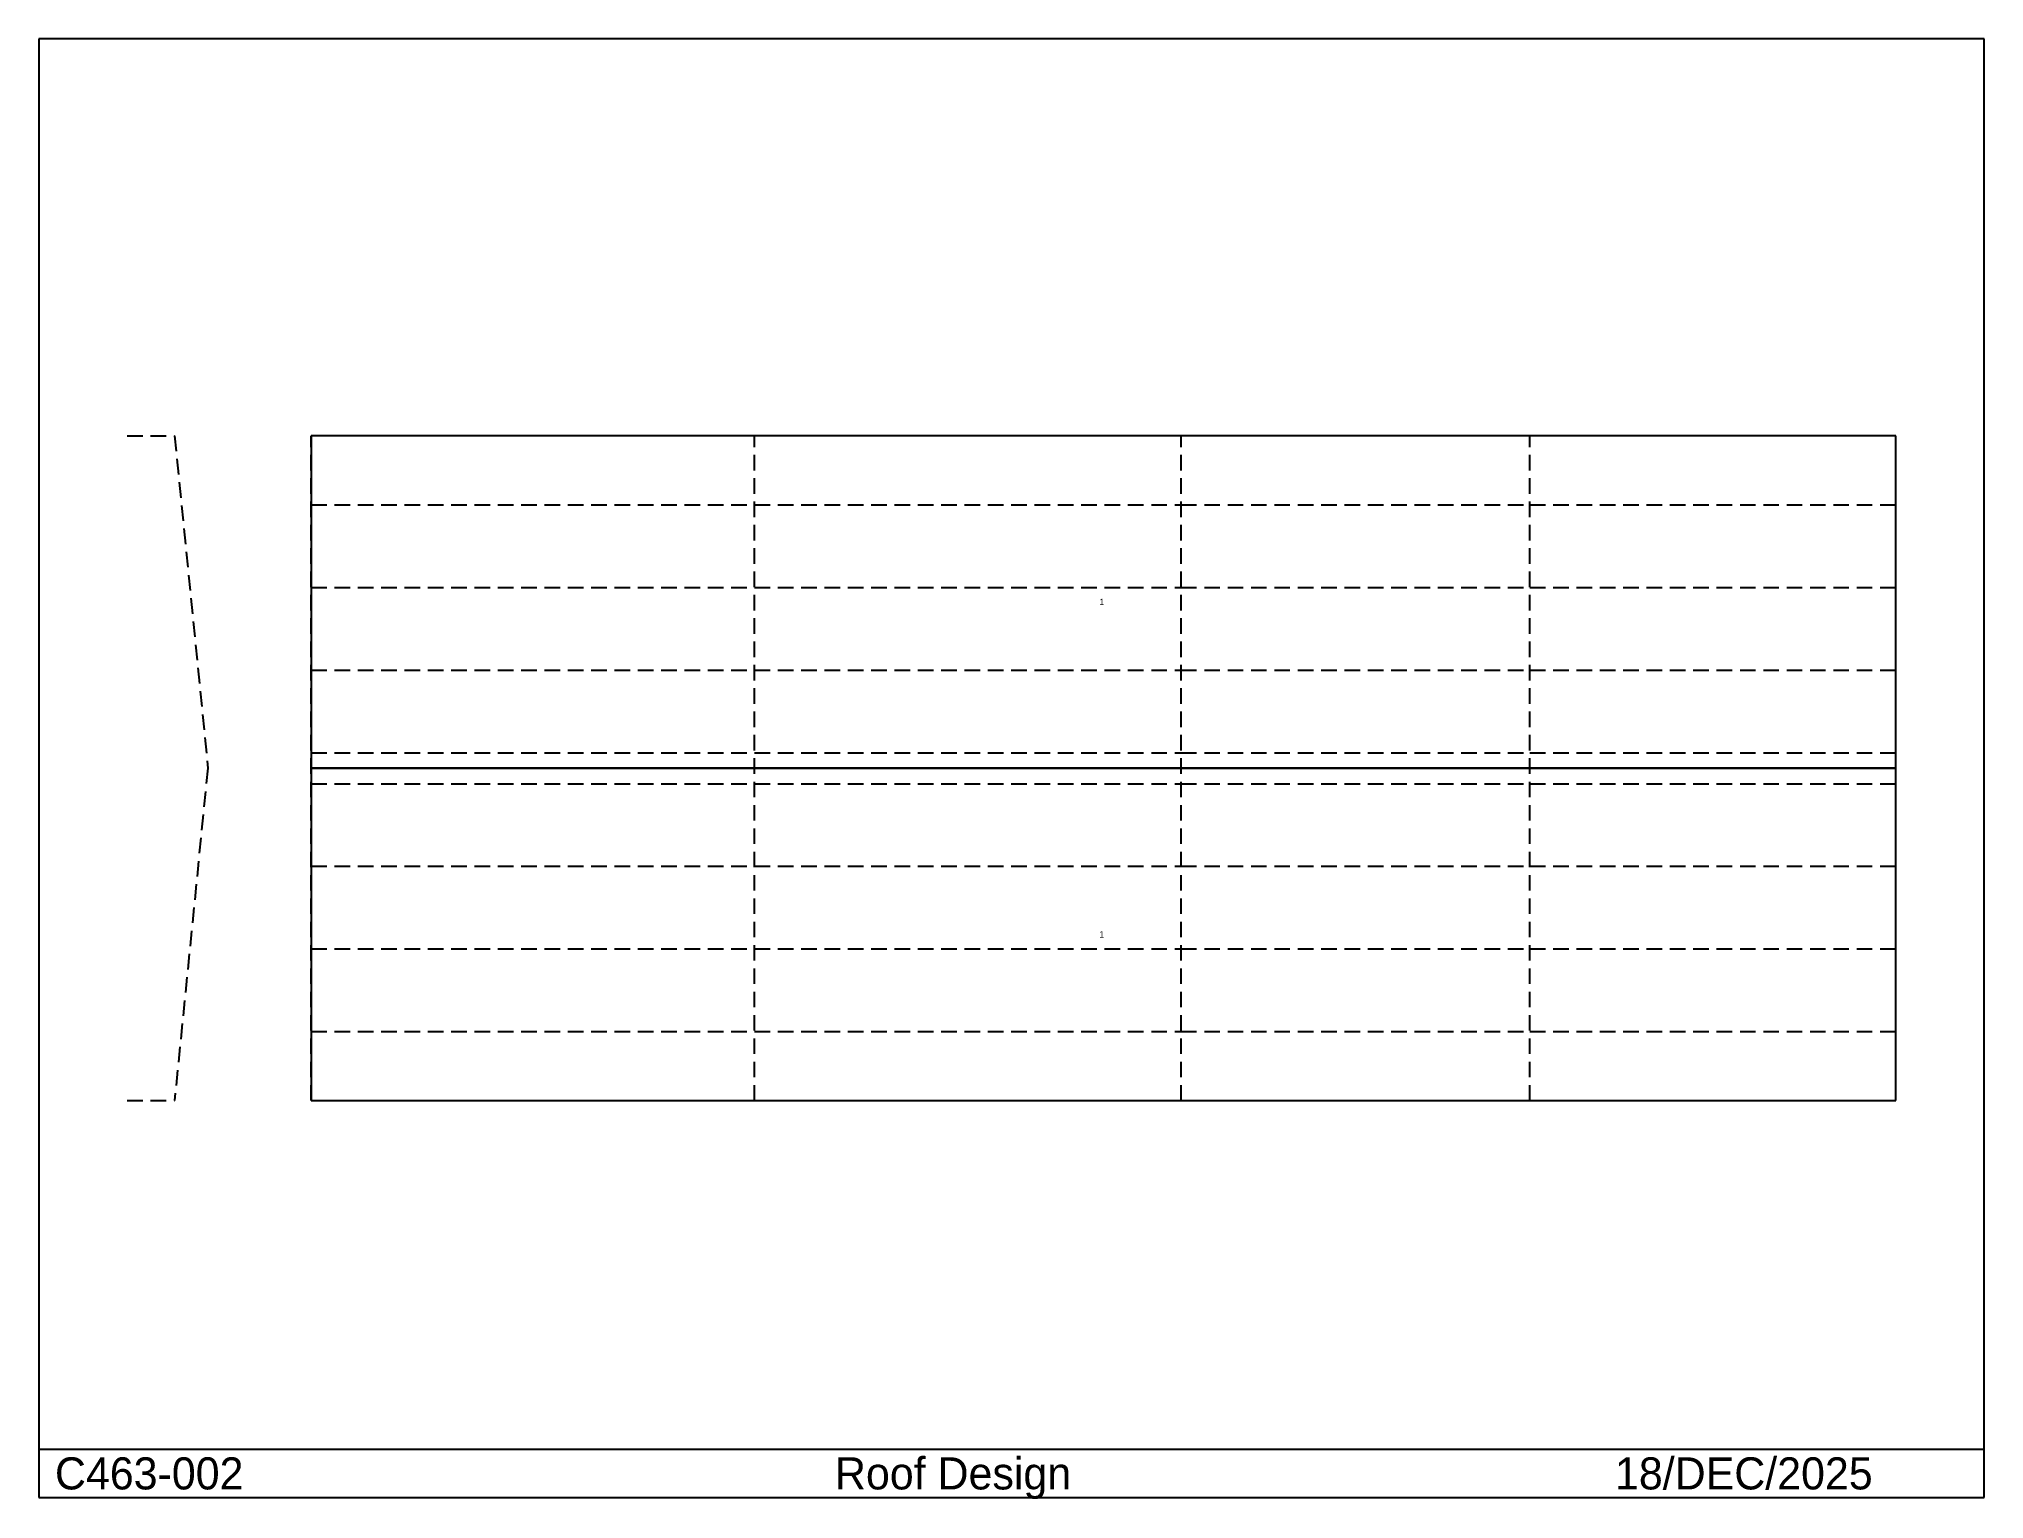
# Model space of a CAD drawing. Extents: x -437 to 2683, y -639 to 1703.
import ezdxf

# ---------------------------------------------------------------- set-up
doc = ezdxf.new("R2010")
doc.units = 0
doc.linetypes.add('CONTIN', pattern=[0])
doc.linetypes.add('DASHED', pattern=[37.44, 24.96, -12.48])
doc.layers.get('0').update_dxf_attribs({"linetype": 'CONTIN'})
for name, color, linetype in [('20', 1, 'CONTIN'), ('22', 7, 'DASHED'), ('23', 7, 'DASHED')]:
    doc.layers.add(name, color=color, linetype=linetype)

msp = doc.modelspace()

# ---------------------------------------------------------------- linework, layer by layer
for p, q in [((2683.49, 1703.379), (-436.63, 1703.379)), ((-436.63, 1703.379), (-436.63, -636.712)), ((2683.49, -636.712), (2683.49, 1703.379)), ((-436.63, -559.489), (2683.49, -559.489)), ((-436.63, -636.712), (2683.49, -636.712))]:
    msp.add_line(p, q)
at = {"layer": '20'}
for p, q in [((0, 1066.667), (0, 533.333)), ((2541.667, 1066.667), (0, 1066.667)), ((2541.667, 533.333), (2541.667, 1066.667)), ((0, 533.333), (2541.667, 533.333)), ((0, 533.333), (0, 0)), ((2541.667, 533.333), (0, 533.333)), ((2541.667, 0), (2541.667, 533.333)), ((0, 0), (2541.667, 0))]:
    msp.add_line(p, q, dxfattribs=at)
at = {"layer": '22'}
for p, q in [((-294.807, 1066.667), (-218.973, 1066.667)), ((-218.973, 1066.667), (-165.64, 533.333)), ((0, 955.975), (711.25, 955.975)), ((711.25, 955.975), (1395.417, 955.975)), ((1395.417, 955.975), (1955, 955.975)), ((1955, 955.975), (2541.667, 955.975)), ((0, 823.387), (711.25, 823.387)), ((711.25, 823.387), (1395.417, 823.387)), ((1395.417, 823.387), (1955, 823.387)), ((1955, 823.387), (2541.667, 823.387)), ((0, 690.798), (711.25, 690.798)), ((711.25, 690.798), (1395.417, 690.798)), ((1395.417, 690.798), (1955, 690.798)), ((1955, 690.798), (2541.667, 690.798)), ((-165.64, 533.333), (-218.973, 0)), ((0, 558.209), (711.25, 558.209)), ((0, 533.333), (2541.667, 533.333)), ((711.25, 558.209), (1395.417, 558.209)), ((1395.417, 558.209), (1955, 558.209)), ((1955, 558.209), (2541.667, 558.209)), ((0, 508.457), (711.25, 508.457)), ((711.25, 508.457), (1395.417, 508.457)), ((1395.417, 508.457), (1955, 508.457)), ((1955, 508.457), (2541.667, 508.457)), ((0, 375.869), (711.25, 375.869)), ((711.25, 375.869), (1395.417, 375.869)), ((1395.417, 375.869), (1955, 375.869)), ((1955, 375.869), (2541.667, 375.869)), ((0, 243.28), (711.25, 243.28)), ((711.25, 243.28), (1395.417, 243.28)), ((1395.417, 243.28), (1955, 243.28)), ((1955, 243.28), (2541.667, 243.28)), ((0, 110.691), (711.25, 110.691)), ((711.25, 110.691), (1395.417, 110.691)), ((1395.417, 110.691), (1955, 110.691)), ((1955, 110.691), (2541.667, 110.691)), ((-294.807, 0), (-218.973, 0))]:
    msp.add_line(p, q, dxfattribs=at)
at = {"layer": '23'}
for p, q in [((0, 0), (0, 1066.667)), ((711.25, 0), (711.25, 1066.667)), ((1395.417, 0), (1395.417, 1066.667)), ((1955, 0), (1955, 1066.667)), ((2541.667, 0), (2541.667, 1066.667))]:
    msp.add_line(p, q, dxfattribs=at)

# ---------------------------------------------------------------- texts
for s, p in [('C463-002', (-410.889, -623.841)), ('Roof Design', (840.279, -623.841)), ('18/DEC/2025', (2091.448, -623.841))]:
    msp.add_text(s, height=51.482).set_placement(p)
at = {"layer": '20'}
for p in [(1260.673, 794.92), (1260.673, 261.587)]:
    msp.add_text(' 1', height=10.16, dxfattribs=at).set_placement(p)

doc.saveas('drawing.dxf')
